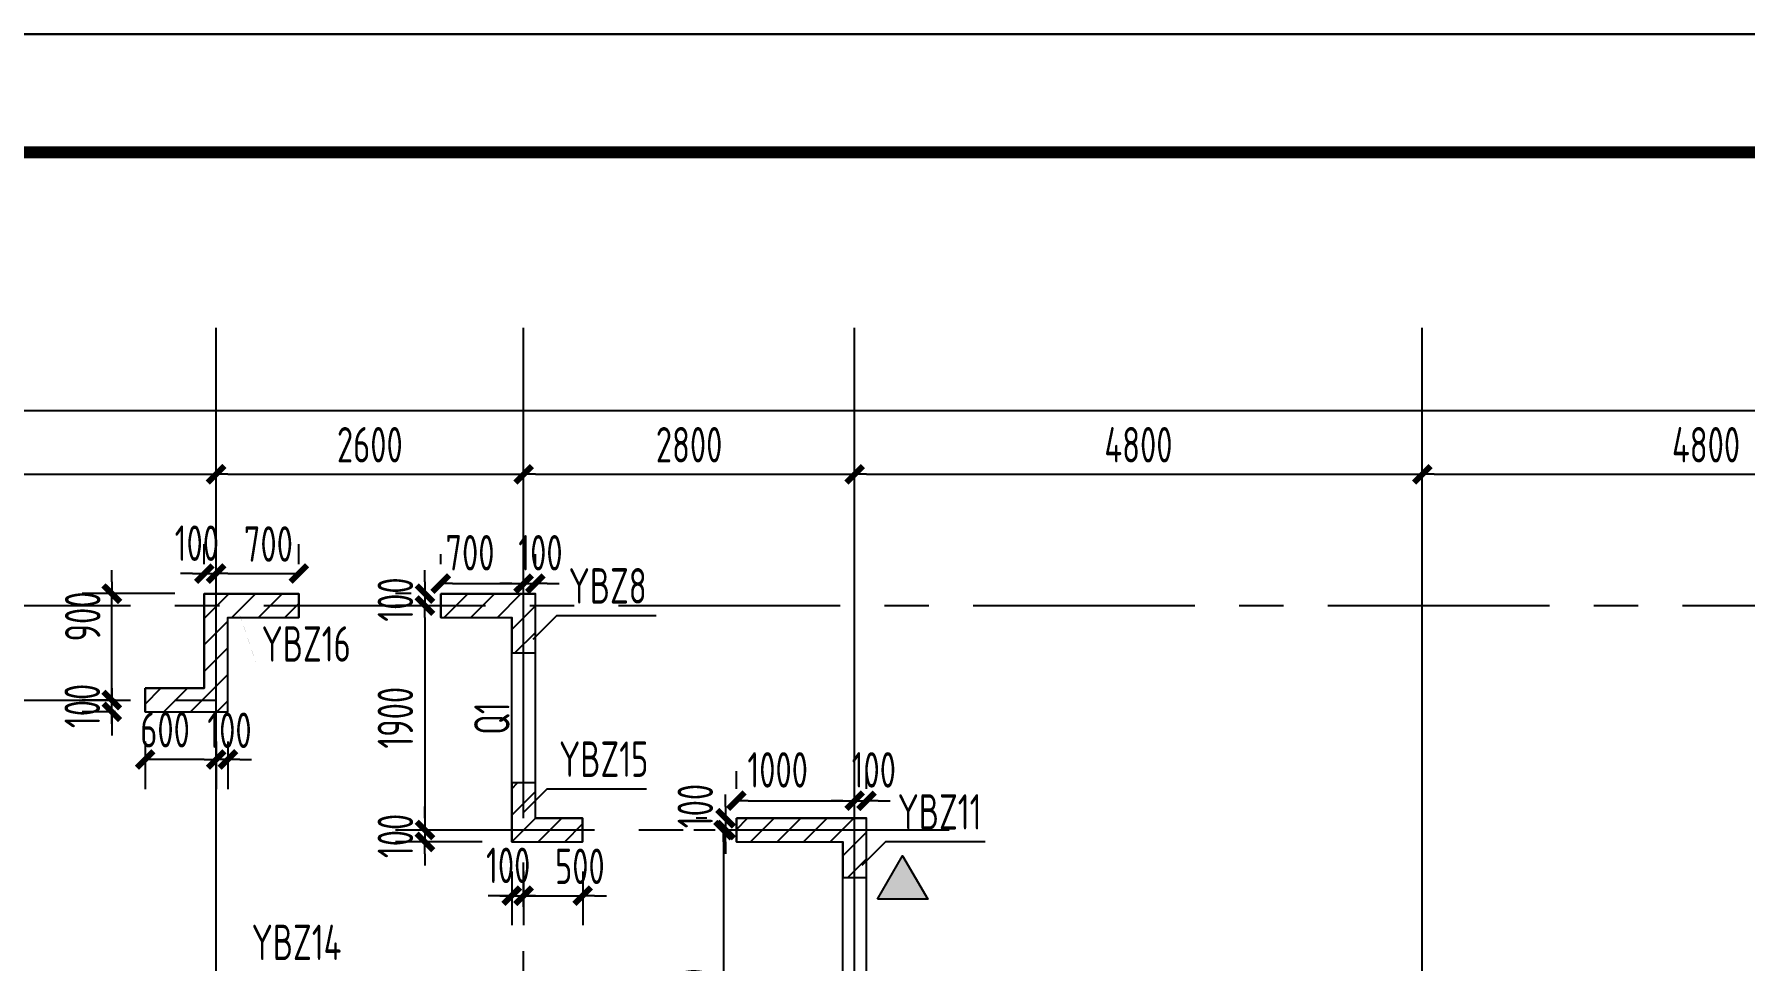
# Model space of a CAD drawing. Extents: x 580289 to 1106878, y -144605 to 78052.
# Drawn here: x 668623 to 683089, y 70212 to 78052 of the extents above; entities that cross this region are included whole.
import ezdxf

# ---------------------------------------------------------------- set-up
doc = ezdxf.new("R2010")
doc.units = 0
doc.header["$LTSCALE"] = 100
doc.linetypes.add('7', pattern=[120.000008, -60.000004, 60.000004])
doc.linetypes.add('CENTER', pattern=[2, 1.25, -0.25, 0.25, -0.25])
doc.layers.get('0').update_dxf_attribs({"linetype": 'CONTINUOUS'})
doc.layers.get('Defpoints').update_dxf_attribs({"linetype": 'CONTINUOUS'})
for name, color, linetype in [('AXIS', 3, 'CONTINUOUS'), ('b边缘构件', 240, 'CONTINUOUS'), ('b边缘构件阴影', 240, 'CONTINUOUS'), ('COLU', 7, 'CONTINUOUS'), ('DIM', 3, 'CONTINUOUS'), ('PAXIS', 253, 'CENTER'), ('TEXT', 2, 'CONTINUOUS'), ('THIN', 7, 'CONTINUOUS'), ('T图框', 7, 'CONTINUOUS'), ('图框', 254, 'CONTINUOUS'), ('墙文字', 54, '7')]:
    doc.layers.add(name, color=color, linetype=linetype)
doc.styles.get("Standard").update_dxf_attribs({"font": 'tssdeng.shx', "width": 0.7, "bigfont": 'tssdchn.shx'})
doc.styles.add('TSSD_Dimension', font='Tssdeng.shx', dxfattribs={"width": 0.7, "bigfont": 'tssdchn.shx'})
doc.dimstyles.new('TSSD_100_100$0', dxfattribs={"dimtxt": 300, "dimasz": 100, "dimexe": 250, "dimexo": 250, "dimgap": 100, "dimtad": 1, "dimdec": 0, "dimzin": 0, "dimdsep": 46, "dimtxsty": 'TSSD_Dimension', "dimblk": '_TSDBK', "dimblk1": '_TSDBK', "dimblk2": '_TSDBK', "dimsah": 1, "dimcen": 0, "dimclrt": 7, "dimadec": 0, "dimazin": 0, "dimtfac": 1, "dimtdec": 0, "dimtix": 1, "dimtmove": 2, "dimatfit": 3, "dimldrblk": '_TSDBK', "dimfxl": 1, "dimtolj": 1, "dimtzin": 0, "dimarcsym": 0})
pattern_1 = [(45, (250053.2, 141627.07), (-112.2532, 112.2532), [])]

# ---------------------------------------------------------------- blocks, each defined once
blk = doc.blocks.new('_TSDBK')
blk.add_line((-1, 0), (0, 0))
at = {"const_width": 0.5}
blk.add_lwpolyline([(-0.7, -0.7), (0.7, 0.7)], dxfattribs=at)
blk = doc.blocks.new('*D55')
at = {"layer": 'Defpoints', "color": 0}
for p in [(670161, 72318), (670261, 72318), (670161, 71915)]:
    blk.add_point(p, dxfattribs=at)
at = {"layer": 'DIM', "color": 0, "lineweight": -2}
for p, q in [((670161, 72068), (670161, 71665)), ((670261, 72068), (670261, 71665)), ((670061, 71915), (669961, 71915)), ((670261, 71915), (670161, 71915)), ((670361, 71915), (670461, 71915))]:
    blk.add_line(p, q, dxfattribs=at)
at = {"layer": 'DIM', "color": 0, "lineweight": -2, "xscale": 100, "yscale": 100, "zscale": 100}
blk.add_blockref('_TSDBK', (670161, 71915), dxfattribs=at)
at = {"layer": 'DIM', "color": 0, "lineweight": -2, "xscale": 100, "yscale": 100, "zscale": 100, "rotation": 180}
blk.add_blockref('_TSDBK', (670261, 71915), dxfattribs=at)
at = {"layer": 'DIM', "color": 7, "insert": (670274, 72162), "char_height": 300, "attachment_point": 5, "style": 'TSSD_Dimension'}
blk.add_mtext('\\A1;100', dxfattribs=at)
blk = doc.blocks.new('*D56')
at = {"layer": 'Defpoints', "color": 0}
for p in [(669561, 72318), (670161, 72318), (669561, 71915)]:
    blk.add_point(p, dxfattribs=at)
at = {"layer": 'DIM', "color": 0, "lineweight": -2}
for p, q in [((669561, 72068), (669561, 71665)), ((670161, 72068), (670161, 71665)), ((670061, 71915), (669661, 71915))]:
    blk.add_line(p, q, dxfattribs=at)
at = {"layer": 'DIM', "color": 0, "lineweight": -2, "xscale": 100, "yscale": 100, "zscale": 100, "rotation": 180}
blk.add_blockref('_TSDBK', (669561, 71915), dxfattribs=at)
at = {"layer": 'DIM', "color": 0, "lineweight": -2, "xscale": 100, "yscale": 100, "zscale": 100}
blk.add_blockref('_TSDBK', (670161, 71915), dxfattribs=at)
at = {"layer": 'DIM', "color": 7, "insert": (669729, 72167), "char_height": 300, "attachment_point": 5, "style": 'TSSD_Dimension'}
blk.add_mtext('\\A1;600', dxfattribs=at)
blk = doc.blocks.new('*D57')
at = {"layer": 'Defpoints', "color": 0}
for p in [(669279, 72418), (669561, 72418), (669561, 72318)]:
    blk.add_point(p, dxfattribs=at)
at = {"layer": 'DIM', "color": 0, "lineweight": -2}
for p, q in [((669279, 72518), (669279, 72618)), ((669311, 72418), (669029, 72418)), ((669279, 72318), (669279, 72418)), ((669311, 72318), (669029, 72318)), ((669279, 72218), (669279, 72118))]:
    blk.add_line(p, q, dxfattribs=at)
at = {"layer": 'DIM', "color": 0, "lineweight": -2, "xscale": 100, "yscale": 100, "zscale": 100}
for p, rotation in [((669279, 72418), 270), ((669279, 72318), 90)]:
    blk.add_blockref('_TSDBK', p, dxfattribs=dict(at, rotation=rotation))
at = {"layer": 'DIM', "color": 7, "insert": (669029, 72368), "char_height": 300, "attachment_point": 5, "rotation": 90, "style": 'TSSD_Dimension'}
blk.add_mtext('\\A1;100', dxfattribs=at)
blk = doc.blocks.new('*D58')
at = {"layer": 'Defpoints', "color": 0}
for p in [(669279, 73318), (670061, 73318), (669561, 72418)]:
    blk.add_point(p, dxfattribs=at)
at = {"layer": 'DIM', "color": 0, "lineweight": -2}
for p, q in [((669279, 73418), (669279, 73518)), ((669811, 73318), (669029, 73318)), ((669279, 72418), (669279, 73318)), ((669311, 72418), (669029, 72418)), ((669279, 72318), (669279, 72218))]:
    blk.add_line(p, q, dxfattribs=at)
at = {"layer": 'DIM', "color": 0, "lineweight": -2, "xscale": 100, "yscale": 100, "zscale": 100}
for p, rotation in [((669279, 73318), 270), ((669279, 72418), 90)]:
    blk.add_blockref('_TSDBK', p, dxfattribs=dict(at, rotation=rotation))
at = {"layer": 'DIM', "color": 7, "insert": (669033, 73125), "char_height": 300, "attachment_point": 5, "rotation": 90, "style": 'TSSD_Dimension'}
blk.add_mtext('\\A1;900', dxfattribs=at)
blk = doc.blocks.new('*D59')
at = {"layer": 'Defpoints', "color": 0}
for p in [(670161, 73488), (670061, 73318), (670161, 73318)]:
    blk.add_point(p, dxfattribs=at)
at = {"layer": 'DIM', "color": 0, "lineweight": -2}
for p, q in [((670061, 73568), (670061, 73738)), ((670161, 73568), (670161, 73738)), ((669961, 73488), (669861, 73488)), ((670061, 73488), (670161, 73488)), ((670261, 73488), (670361, 73488))]:
    blk.add_line(p, q, dxfattribs=at)
at = {"layer": 'DIM', "color": 0, "lineweight": -2, "xscale": 100, "yscale": 100, "zscale": 100}
blk.add_blockref('_TSDBK', (670061, 73488), dxfattribs=at)
at = {"layer": 'DIM', "color": 0, "lineweight": -2, "xscale": 100, "yscale": 100, "zscale": 100, "rotation": 180}
blk.add_blockref('_TSDBK', (670161, 73488), dxfattribs=at)
at = {"layer": 'DIM', "color": 7, "insert": (669998, 73745), "char_height": 300, "attachment_point": 5, "style": 'TSSD_Dimension'}
blk.add_mtext('\\A1;100', dxfattribs=at)
blk = doc.blocks.new('*D60')
at = {"layer": 'Defpoints', "color": 0}
for p in [(670861, 73488), (670161, 73318), (670861, 73318)]:
    blk.add_point(p, dxfattribs=at)
at = {"layer": 'DIM', "color": 0, "lineweight": -2}
for p, q in [((670161, 73568), (670161, 73738)), ((670861, 73568), (670861, 73738)), ((670261, 73488), (670761, 73488))]:
    blk.add_line(p, q, dxfattribs=at)
at = {"layer": 'DIM', "color": 0, "lineweight": -2, "xscale": 100, "yscale": 100, "zscale": 100, "rotation": 180}
blk.add_blockref('_TSDBK', (670161, 73488), dxfattribs=at)
at = {"layer": 'DIM', "color": 0, "lineweight": -2, "xscale": 100, "yscale": 100, "zscale": 100}
blk.add_blockref('_TSDBK', (670861, 73488), dxfattribs=at)
at = {"layer": 'DIM', "color": 7, "insert": (670603, 73738), "char_height": 300, "attachment_point": 5, "style": 'TSSD_Dimension'}
blk.add_mtext('\\A1;700', dxfattribs=at)
blk = doc.blocks.new('*D61')
at = {"layer": 'Defpoints', "color": 0}
for p in [(672661, 71218), (672761, 71218), (672761, 70762)]:
    blk.add_point(p, dxfattribs=at)
at = {"layer": 'DIM', "color": 0, "lineweight": -2}
for p, q in [((672661, 70968), (672661, 70512)), ((672761, 70968), (672761, 70512)), ((672561, 70762), (672461, 70762)), ((672661, 70762), (672761, 70762)), ((672861, 70762), (672961, 70762))]:
    blk.add_line(p, q, dxfattribs=at)
at = {"layer": 'DIM', "color": 0, "lineweight": -2, "xscale": 100, "yscale": 100, "zscale": 100}
blk.add_blockref('_TSDBK', (672661, 70762), dxfattribs=at)
at = {"layer": 'DIM', "color": 0, "lineweight": -2, "xscale": 100, "yscale": 100, "zscale": 100, "rotation": 180}
blk.add_blockref('_TSDBK', (672761, 70762), dxfattribs=at)
at = {"layer": 'DIM', "color": 7, "insert": (672631, 71019), "char_height": 300, "attachment_point": 5, "style": 'TSSD_Dimension'}
blk.add_mtext('\\A1;100', dxfattribs=at)
blk = doc.blocks.new('*D62')
at = {"layer": 'Defpoints', "color": 0}
for p in [(672761, 71218), (673261, 71218), (673261, 70762)]:
    blk.add_point(p, dxfattribs=at)
at = {"layer": 'DIM', "color": 0, "lineweight": -2}
for p, q in [((672761, 70968), (672761, 70512)), ((673261, 70968), (673261, 70512)), ((672661, 70762), (672561, 70762)), ((672761, 70762), (673261, 70762)), ((673361, 70762), (673461, 70762))]:
    blk.add_line(p, q, dxfattribs=at)
at = {"layer": 'DIM', "color": 0, "lineweight": -2, "xscale": 100, "yscale": 100, "zscale": 100}
blk.add_blockref('_TSDBK', (672761, 70762), dxfattribs=at)
at = {"layer": 'DIM', "color": 0, "lineweight": -2, "xscale": 100, "yscale": 100, "zscale": 100, "rotation": 180}
blk.add_blockref('_TSDBK', (673261, 70762), dxfattribs=at)
at = {"layer": 'DIM', "color": 7, "insert": (673237, 71011), "char_height": 300, "attachment_point": 5, "style": 'TSSD_Dimension'}
blk.add_mtext('\\A1;500', dxfattribs=at)
blk = doc.blocks.new('*D63')
at = {"layer": 'Defpoints', "color": 0}
for p in [(672761, 73403), (672061, 73318), (672761, 73318)]:
    blk.add_point(p, dxfattribs=at)
at = {"layer": 'DIM', "color": 0, "lineweight": -2}
for p, q in [((672061, 73568), (672061, 73653)), ((672761, 73568), (672761, 73653)), ((672161, 73403), (672661, 73403))]:
    blk.add_line(p, q, dxfattribs=at)
at = {"layer": 'DIM', "color": 0, "lineweight": -2, "xscale": 100, "yscale": 100, "zscale": 100, "rotation": 180}
blk.add_blockref('_TSDBK', (672061, 73403), dxfattribs=at)
at = {"layer": 'DIM', "color": 0, "lineweight": -2, "xscale": 100, "yscale": 100, "zscale": 100}
blk.add_blockref('_TSDBK', (672761, 73403), dxfattribs=at)
at = {"layer": 'DIM', "color": 7, "insert": (672308, 73664), "char_height": 300, "attachment_point": 5, "style": 'TSSD_Dimension'}
blk.add_mtext('\\A1;700', dxfattribs=at)
blk = doc.blocks.new('*D64')
at = {"layer": 'Defpoints', "color": 0}
for p in [(672861, 73403), (672761, 73318), (672861, 73318)]:
    blk.add_point(p, dxfattribs=at)
at = {"layer": 'DIM', "color": 0, "lineweight": -2}
for p, q in [((672761, 73568), (672761, 73653)), ((672861, 73568), (672861, 73653)), ((672661, 73403), (672561, 73403)), ((672761, 73403), (672861, 73403)), ((672961, 73403), (673061, 73403))]:
    blk.add_line(p, q, dxfattribs=at)
at = {"layer": 'DIM', "color": 0, "lineweight": -2, "xscale": 100, "yscale": 100, "zscale": 100}
blk.add_blockref('_TSDBK', (672761, 73403), dxfattribs=at)
at = {"layer": 'DIM', "color": 0, "lineweight": -2, "xscale": 100, "yscale": 100, "zscale": 100, "rotation": 180}
blk.add_blockref('_TSDBK', (672861, 73403), dxfattribs=at)
at = {"layer": 'DIM', "color": 7, "insert": (672904, 73664), "char_height": 300, "attachment_point": 5, "style": 'TSSD_Dimension'}
blk.add_mtext('\\A1;100', dxfattribs=at)
blk = doc.blocks.new('*D65')
at = {"layer": 'Defpoints', "color": 0}
for p in [(675561, 71566), (674561, 71418), (675561, 71418)]:
    blk.add_point(p, dxfattribs=at)
at = {"layer": 'DIM', "color": 0, "lineweight": -2}
for p, q in [((674561, 71668), (674561, 71816)), ((675561, 71668), (675561, 71816)), ((674661, 71566), (675461, 71566))]:
    blk.add_line(p, q, dxfattribs=at)
at = {"layer": 'DIM', "color": 0, "lineweight": -2, "xscale": 100, "yscale": 100, "zscale": 100, "rotation": 180}
blk.add_blockref('_TSDBK', (674561, 71566), dxfattribs=at)
at = {"layer": 'DIM', "color": 0, "lineweight": -2, "xscale": 100, "yscale": 100, "zscale": 100}
blk.add_blockref('_TSDBK', (675561, 71566), dxfattribs=at)
at = {"layer": 'DIM', "color": 7, "insert": (674910, 71827), "char_height": 300, "attachment_point": 5, "style": 'TSSD_Dimension'}
blk.add_mtext('\\A1;1000', dxfattribs=at)
blk = doc.blocks.new('*D66')
at = {"layer": 'Defpoints', "color": 0}
for p in [(675661, 71566), (675561, 71418), (675661, 71418)]:
    blk.add_point(p, dxfattribs=at)
at = {"layer": 'DIM', "color": 0, "lineweight": -2}
for p, q in [((675561, 71668), (675561, 71816)), ((675661, 71668), (675661, 71816)), ((675461, 71566), (675361, 71566)), ((675561, 71566), (675661, 71566)), ((675761, 71566), (675861, 71566))]:
    blk.add_line(p, q, dxfattribs=at)
at = {"layer": 'DIM', "color": 0, "lineweight": -2, "xscale": 100, "yscale": 100, "zscale": 100}
blk.add_blockref('_TSDBK', (675561, 71566), dxfattribs=at)
at = {"layer": 'DIM', "color": 0, "lineweight": -2, "xscale": 100, "yscale": 100, "zscale": 100, "rotation": 180}
blk.add_blockref('_TSDBK', (675661, 71566), dxfattribs=at)
at = {"layer": 'DIM', "color": 7, "insert": (675723, 71827), "char_height": 300, "attachment_point": 5, "style": 'TSSD_Dimension'}
blk.add_mtext('\\A1;100', dxfattribs=at)
blk = doc.blocks.new('*D67')
at = {"layer": 'Defpoints', "color": 0}
for p in [(674470, 71318), (674561, 71418), (674561, 71318)]:
    blk.add_point(p, dxfattribs=at)
at = {"layer": 'DIM', "color": 0, "lineweight": -2}
for p, q in [((674470, 71518), (674470, 71618)), ((674311, 71418), (674220, 71418)), ((674311, 71318), (674220, 71318)), ((674470, 71418), (674470, 71318)), ((674470, 71218), (674470, 71118))]:
    blk.add_line(p, q, dxfattribs=at)
at = {"layer": 'DIM', "color": 0, "lineweight": -2, "xscale": 100, "yscale": 100, "zscale": 100}
for p, rotation in [((674470, 71418), 270), ((674470, 71318), 90)]:
    blk.add_blockref('_TSDBK', p, dxfattribs=dict(at, rotation=rotation))
at = {"layer": 'DIM', "color": 7, "insert": (674213, 71521), "char_height": 300, "attachment_point": 5, "rotation": 90, "style": 'TSSD_Dimension'}
blk.add_mtext('\\A1;100', dxfattribs=at)
blk = doc.blocks.new('*D91')
at = {"layer": 'Defpoints', "color": 0}
for p in [(671927, 73217), (672061, 73318), (672061, 73217)]:
    blk.add_point(p, dxfattribs=at)
at = {"layer": 'DIM', "color": 0, "lineweight": -2}
for p, q in [((671927, 73418), (671927, 73518)), ((671811, 73318), (671677, 73318)), ((671811, 73217), (671677, 73217)), ((671927, 73318), (671927, 73217)), ((671927, 73117), (671927, 73017))]:
    blk.add_line(p, q, dxfattribs=at)
at = {"layer": 'DIM', "color": 0, "lineweight": -2, "xscale": 100, "yscale": 100, "zscale": 100}
for p, rotation in [((671927, 73318), 270), ((671927, 73217), 90)]:
    blk.add_blockref('_TSDBK', p, dxfattribs=dict(at, rotation=rotation))
at = {"layer": 'DIM', "color": 7, "insert": (671677, 73268), "char_height": 300, "attachment_point": 5, "rotation": 90, "style": 'TSSD_Dimension'}
blk.add_mtext('\\A1;100', dxfattribs=at)
blk = doc.blocks.new('*D92')
at = {"layer": 'Defpoints', "color": 0}
for p in [(672061, 73217), (671927, 71318), (672262, 71318)]:
    blk.add_point(p, dxfattribs=at)
at = {"layer": 'DIM', "color": 0, "lineweight": -2}
for p, q in [((671811, 73217), (671677, 73217)), ((671927, 73117), (671927, 71418)), ((672012, 71318), (671677, 71318))]:
    blk.add_line(p, q, dxfattribs=at)
at = {"layer": 'DIM', "color": 0, "lineweight": -2, "xscale": 100, "yscale": 100, "zscale": 100}
for p, rotation in [((671927, 73217), 90), ((671927, 71318), 270)]:
    blk.add_blockref('_TSDBK', p, dxfattribs=dict(at, rotation=rotation))
at = {"layer": 'DIM', "color": 7, "insert": (671677, 72268), "char_height": 300, "attachment_point": 5, "rotation": 90, "style": 'TSSD_Dimension'}
blk.add_mtext('\\A1;1900', dxfattribs=at)
blk = doc.blocks.new('*D93')
at = {"layer": 'Defpoints', "color": 0}
for p in [(672661, 71318), (671927, 71218), (672661, 71218)]:
    blk.add_point(p, dxfattribs=at)
at = {"layer": 'DIM', "color": 0, "lineweight": -2}
for p, q in [((671927, 71418), (671927, 71518)), ((672411, 71318), (671677, 71318)), ((671927, 71318), (671927, 71218)), ((672411, 71218), (671677, 71218)), ((671927, 71118), (671927, 71018))]:
    blk.add_line(p, q, dxfattribs=at)
at = {"layer": 'DIM', "color": 0, "lineweight": -2, "xscale": 100, "yscale": 100, "zscale": 100}
for p, rotation in [((671927, 71318), 270), ((671927, 71218), 90)]:
    blk.add_blockref('_TSDBK', p, dxfattribs=dict(at, rotation=rotation))
at = {"layer": 'DIM', "color": 7, "insert": (671677, 71268), "char_height": 300, "attachment_point": 5, "rotation": 90, "style": 'TSSD_Dimension'}
blk.add_mtext('\\A1;100', dxfattribs=at)
blk = doc.blocks.new('*D183')
at = {"layer": 'Defpoints', "color": 0}
for p in [(674630, 71318), (674452, 68419), (674705, 68419)]:
    blk.add_point(p, dxfattribs=at)
at = {"layer": 'DIM', "color": 0, "lineweight": -2}
for p, q in [((674380, 71318), (674202, 71318)), ((674452, 71218), (674452, 68519)), ((674455, 68419), (674202, 68419))]:
    blk.add_line(p, q, dxfattribs=at)
at = {"layer": 'DIM', "color": 0, "lineweight": -2, "xscale": 100, "yscale": 100, "zscale": 100}
for p, rotation in [((674452, 71318), 90), ((674452, 68419), 270)]:
    blk.add_blockref('_TSDBK', p, dxfattribs=dict(at, rotation=rotation))
at = {"layer": 'DIM', "color": 7, "insert": (674202, 69868), "char_height": 300, "attachment_point": 5, "rotation": 90, "style": 'TSSD_Dimension'}
blk.add_mtext('\\A1;2900', dxfattribs=at)
blk = doc.blocks.new('*D293')
at = {"layer": 'Defpoints', "color": 0}
for p in [(670161, 72318), (670261, 72318), (670161, 71915)]:
    blk.add_point(p, dxfattribs=at)
at = {"layer": 'DIM', "color": 0, "lineweight": -2}
for p, q in [((670161, 72068), (670161, 71665)), ((670261, 72068), (670261, 71665)), ((670061, 71915), (669961, 71915)), ((670261, 71915), (670161, 71915)), ((670361, 71915), (670461, 71915))]:
    blk.add_line(p, q, dxfattribs=at)
at = {"layer": 'DIM', "color": 0, "lineweight": -2, "xscale": 100, "yscale": 100, "zscale": 100}
blk.add_blockref('_TSDBK', (670161, 71915), dxfattribs=at)
at = {"layer": 'DIM', "color": 0, "lineweight": -2, "xscale": 100, "yscale": 100, "zscale": 100, "rotation": 180}
blk.add_blockref('_TSDBK', (670261, 71915), dxfattribs=at)
at = {"layer": 'DIM', "color": 7, "insert": (670274, 72162), "char_height": 300, "attachment_point": 5, "style": 'TSSD_Dimension'}
blk.add_mtext('\\A1;100', dxfattribs=at)
blk = doc.blocks.new('*D294')
at = {"layer": 'Defpoints', "color": 0}
for p in [(669561, 72318), (670161, 72318), (669561, 71915)]:
    blk.add_point(p, dxfattribs=at)
at = {"layer": 'DIM', "color": 0, "lineweight": -2}
for p, q in [((669561, 72068), (669561, 71665)), ((670161, 72068), (670161, 71665)), ((670061, 71915), (669661, 71915))]:
    blk.add_line(p, q, dxfattribs=at)
at = {"layer": 'DIM', "color": 0, "lineweight": -2, "xscale": 100, "yscale": 100, "zscale": 100, "rotation": 180}
blk.add_blockref('_TSDBK', (669561, 71915), dxfattribs=at)
at = {"layer": 'DIM', "color": 0, "lineweight": -2, "xscale": 100, "yscale": 100, "zscale": 100}
blk.add_blockref('_TSDBK', (670161, 71915), dxfattribs=at)
at = {"layer": 'DIM', "color": 7, "insert": (669729, 72167), "char_height": 300, "attachment_point": 5, "style": 'TSSD_Dimension'}
blk.add_mtext('\\A1;600', dxfattribs=at)
blk = doc.blocks.new('*D295')
at = {"layer": 'Defpoints', "color": 0}
for p in [(669279, 72418), (669561, 72418), (669561, 72318)]:
    blk.add_point(p, dxfattribs=at)
at = {"layer": 'DIM', "color": 0, "lineweight": -2}
for p, q in [((669279, 72518), (669279, 72618)), ((669311, 72418), (669029, 72418)), ((669279, 72318), (669279, 72418)), ((669311, 72318), (669029, 72318)), ((669279, 72218), (669279, 72118))]:
    blk.add_line(p, q, dxfattribs=at)
at = {"layer": 'DIM', "color": 0, "lineweight": -2, "xscale": 100, "yscale": 100, "zscale": 100}
for p, rotation in [((669279, 72418), 270), ((669279, 72318), 90)]:
    blk.add_blockref('_TSDBK', p, dxfattribs=dict(at, rotation=rotation))
at = {"layer": 'DIM', "color": 7, "insert": (669029, 72368), "char_height": 300, "attachment_point": 5, "rotation": 90, "style": 'TSSD_Dimension'}
blk.add_mtext('\\A1;100', dxfattribs=at)
blk = doc.blocks.new('*D296')
at = {"layer": 'Defpoints', "color": 0}
for p in [(669279, 73318), (670061, 73318), (669561, 72418)]:
    blk.add_point(p, dxfattribs=at)
at = {"layer": 'DIM', "color": 0, "lineweight": -2}
for p, q in [((669279, 73418), (669279, 73518)), ((669811, 73318), (669029, 73318)), ((669279, 72418), (669279, 73318)), ((669311, 72418), (669029, 72418)), ((669279, 72318), (669279, 72218))]:
    blk.add_line(p, q, dxfattribs=at)
at = {"layer": 'DIM', "color": 0, "lineweight": -2, "xscale": 100, "yscale": 100, "zscale": 100}
for p, rotation in [((669279, 73318), 270), ((669279, 72418), 90)]:
    blk.add_blockref('_TSDBK', p, dxfattribs=dict(at, rotation=rotation))
at = {"layer": 'DIM', "color": 7, "insert": (669033, 73125), "char_height": 300, "attachment_point": 5, "rotation": 90, "style": 'TSSD_Dimension'}
blk.add_mtext('\\A1;900', dxfattribs=at)
blk = doc.blocks.new('*D297')
at = {"layer": 'Defpoints', "color": 0}
for p in [(670161, 73488), (670061, 73318), (670161, 73318)]:
    blk.add_point(p, dxfattribs=at)
at = {"layer": 'DIM', "color": 0, "lineweight": -2}
for p, q in [((670061, 73568), (670061, 73738)), ((670161, 73568), (670161, 73738)), ((669961, 73488), (669861, 73488)), ((670061, 73488), (670161, 73488)), ((670261, 73488), (670361, 73488))]:
    blk.add_line(p, q, dxfattribs=at)
at = {"layer": 'DIM', "color": 0, "lineweight": -2, "xscale": 100, "yscale": 100, "zscale": 100}
blk.add_blockref('_TSDBK', (670061, 73488), dxfattribs=at)
at = {"layer": 'DIM', "color": 0, "lineweight": -2, "xscale": 100, "yscale": 100, "zscale": 100, "rotation": 180}
blk.add_blockref('_TSDBK', (670161, 73488), dxfattribs=at)
at = {"layer": 'DIM', "color": 7, "insert": (669998, 73745), "char_height": 300, "attachment_point": 5, "style": 'TSSD_Dimension'}
blk.add_mtext('\\A1;100', dxfattribs=at)
blk = doc.blocks.new('*D298')
at = {"layer": 'Defpoints', "color": 0}
for p in [(670861, 73488), (670161, 73318), (670861, 73318)]:
    blk.add_point(p, dxfattribs=at)
at = {"layer": 'DIM', "color": 0, "lineweight": -2}
for p, q in [((670161, 73568), (670161, 73738)), ((670861, 73568), (670861, 73738)), ((670261, 73488), (670761, 73488))]:
    blk.add_line(p, q, dxfattribs=at)
at = {"layer": 'DIM', "color": 0, "lineweight": -2, "xscale": 100, "yscale": 100, "zscale": 100, "rotation": 180}
blk.add_blockref('_TSDBK', (670161, 73488), dxfattribs=at)
at = {"layer": 'DIM', "color": 0, "lineweight": -2, "xscale": 100, "yscale": 100, "zscale": 100}
blk.add_blockref('_TSDBK', (670861, 73488), dxfattribs=at)
at = {"layer": 'DIM', "color": 7, "insert": (670603, 73738), "char_height": 300, "attachment_point": 5, "style": 'TSSD_Dimension'}
blk.add_mtext('\\A1;700', dxfattribs=at)
blk = doc.blocks.new('*D299')
at = {"layer": 'Defpoints', "color": 0}
for p in [(672661, 71218), (672761, 71218), (672761, 70762)]:
    blk.add_point(p, dxfattribs=at)
at = {"layer": 'DIM', "color": 0, "lineweight": -2}
for p, q in [((672661, 70968), (672661, 70512)), ((672761, 70968), (672761, 70512)), ((672561, 70762), (672461, 70762)), ((672661, 70762), (672761, 70762)), ((672861, 70762), (672961, 70762))]:
    blk.add_line(p, q, dxfattribs=at)
at = {"layer": 'DIM', "color": 0, "lineweight": -2, "xscale": 100, "yscale": 100, "zscale": 100}
blk.add_blockref('_TSDBK', (672661, 70762), dxfattribs=at)
at = {"layer": 'DIM', "color": 0, "lineweight": -2, "xscale": 100, "yscale": 100, "zscale": 100, "rotation": 180}
blk.add_blockref('_TSDBK', (672761, 70762), dxfattribs=at)
at = {"layer": 'DIM', "color": 7, "insert": (672631, 71019), "char_height": 300, "attachment_point": 5, "style": 'TSSD_Dimension'}
blk.add_mtext('\\A1;100', dxfattribs=at)
blk = doc.blocks.new('*D300')
at = {"layer": 'Defpoints', "color": 0}
for p in [(672761, 71218), (673261, 71218), (673261, 70762)]:
    blk.add_point(p, dxfattribs=at)
at = {"layer": 'DIM', "color": 0, "lineweight": -2}
for p, q in [((672761, 70968), (672761, 70512)), ((673261, 70968), (673261, 70512)), ((672661, 70762), (672561, 70762)), ((672761, 70762), (673261, 70762)), ((673361, 70762), (673461, 70762))]:
    blk.add_line(p, q, dxfattribs=at)
at = {"layer": 'DIM', "color": 0, "lineweight": -2, "xscale": 100, "yscale": 100, "zscale": 100}
blk.add_blockref('_TSDBK', (672761, 70762), dxfattribs=at)
at = {"layer": 'DIM', "color": 0, "lineweight": -2, "xscale": 100, "yscale": 100, "zscale": 100, "rotation": 180}
blk.add_blockref('_TSDBK', (673261, 70762), dxfattribs=at)
at = {"layer": 'DIM', "color": 7, "insert": (673237, 71011), "char_height": 300, "attachment_point": 5, "style": 'TSSD_Dimension'}
blk.add_mtext('\\A1;500', dxfattribs=at)
blk = doc.blocks.new('*D301')
at = {"layer": 'Defpoints', "color": 0}
for p in [(672761, 73403), (672061, 73318), (672761, 73318)]:
    blk.add_point(p, dxfattribs=at)
at = {"layer": 'DIM', "color": 0, "lineweight": -2}
for p, q in [((672061, 73568), (672061, 73653)), ((672761, 73568), (672761, 73653)), ((672161, 73403), (672661, 73403))]:
    blk.add_line(p, q, dxfattribs=at)
at = {"layer": 'DIM', "color": 0, "lineweight": -2, "xscale": 100, "yscale": 100, "zscale": 100, "rotation": 180}
blk.add_blockref('_TSDBK', (672061, 73403), dxfattribs=at)
at = {"layer": 'DIM', "color": 0, "lineweight": -2, "xscale": 100, "yscale": 100, "zscale": 100}
blk.add_blockref('_TSDBK', (672761, 73403), dxfattribs=at)
at = {"layer": 'DIM', "color": 7, "insert": (672308, 73664), "char_height": 300, "attachment_point": 5, "style": 'TSSD_Dimension'}
blk.add_mtext('\\A1;700', dxfattribs=at)
blk = doc.blocks.new('*D302')
at = {"layer": 'Defpoints', "color": 0}
for p in [(672861, 73403), (672761, 73318), (672861, 73318)]:
    blk.add_point(p, dxfattribs=at)
at = {"layer": 'DIM', "color": 0, "lineweight": -2}
for p, q in [((672761, 73568), (672761, 73653)), ((672861, 73568), (672861, 73653)), ((672661, 73403), (672561, 73403)), ((672761, 73403), (672861, 73403)), ((672961, 73403), (673061, 73403))]:
    blk.add_line(p, q, dxfattribs=at)
at = {"layer": 'DIM', "color": 0, "lineweight": -2, "xscale": 100, "yscale": 100, "zscale": 100}
blk.add_blockref('_TSDBK', (672761, 73403), dxfattribs=at)
at = {"layer": 'DIM', "color": 0, "lineweight": -2, "xscale": 100, "yscale": 100, "zscale": 100, "rotation": 180}
blk.add_blockref('_TSDBK', (672861, 73403), dxfattribs=at)
at = {"layer": 'DIM', "color": 7, "insert": (672904, 73664), "char_height": 300, "attachment_point": 5, "style": 'TSSD_Dimension'}
blk.add_mtext('\\A1;100', dxfattribs=at)
blk = doc.blocks.new('*D303')
at = {"layer": 'Defpoints', "color": 0}
for p in [(675561, 71566), (674561, 71418), (675561, 71418)]:
    blk.add_point(p, dxfattribs=at)
at = {"layer": 'DIM', "color": 0, "lineweight": -2}
for p, q in [((674561, 71668), (674561, 71816)), ((675561, 71668), (675561, 71816)), ((674661, 71566), (675461, 71566))]:
    blk.add_line(p, q, dxfattribs=at)
at = {"layer": 'DIM', "color": 0, "lineweight": -2, "xscale": 100, "yscale": 100, "zscale": 100, "rotation": 180}
blk.add_blockref('_TSDBK', (674561, 71566), dxfattribs=at)
at = {"layer": 'DIM', "color": 0, "lineweight": -2, "xscale": 100, "yscale": 100, "zscale": 100}
blk.add_blockref('_TSDBK', (675561, 71566), dxfattribs=at)
at = {"layer": 'DIM', "color": 7, "insert": (674910, 71827), "char_height": 300, "attachment_point": 5, "style": 'TSSD_Dimension'}
blk.add_mtext('\\A1;1000', dxfattribs=at)
blk = doc.blocks.new('*D304')
at = {"layer": 'Defpoints', "color": 0}
for p in [(675661, 71566), (675561, 71418), (675661, 71418)]:
    blk.add_point(p, dxfattribs=at)
at = {"layer": 'DIM', "color": 0, "lineweight": -2}
for p, q in [((675561, 71668), (675561, 71816)), ((675661, 71668), (675661, 71816)), ((675461, 71566), (675361, 71566)), ((675561, 71566), (675661, 71566)), ((675761, 71566), (675861, 71566))]:
    blk.add_line(p, q, dxfattribs=at)
at = {"layer": 'DIM', "color": 0, "lineweight": -2, "xscale": 100, "yscale": 100, "zscale": 100}
blk.add_blockref('_TSDBK', (675561, 71566), dxfattribs=at)
at = {"layer": 'DIM', "color": 0, "lineweight": -2, "xscale": 100, "yscale": 100, "zscale": 100, "rotation": 180}
blk.add_blockref('_TSDBK', (675661, 71566), dxfattribs=at)
at = {"layer": 'DIM', "color": 7, "insert": (675723, 71827), "char_height": 300, "attachment_point": 5, "style": 'TSSD_Dimension'}
blk.add_mtext('\\A1;100', dxfattribs=at)
blk = doc.blocks.new('*D305')
at = {"layer": 'Defpoints', "color": 0}
for p in [(674470, 71318), (674561, 71418), (674561, 71318)]:
    blk.add_point(p, dxfattribs=at)
at = {"layer": 'DIM', "color": 0, "lineweight": -2}
for p, q in [((674470, 71518), (674470, 71618)), ((674311, 71418), (674220, 71418)), ((674311, 71318), (674220, 71318)), ((674470, 71418), (674470, 71318)), ((674470, 71218), (674470, 71118))]:
    blk.add_line(p, q, dxfattribs=at)
at = {"layer": 'DIM', "color": 0, "lineweight": -2, "xscale": 100, "yscale": 100, "zscale": 100}
for p, rotation in [((674470, 71418), 270), ((674470, 71318), 90)]:
    blk.add_blockref('_TSDBK', p, dxfattribs=dict(at, rotation=rotation))
at = {"layer": 'DIM', "color": 7, "insert": (674213, 71521), "char_height": 300, "attachment_point": 5, "rotation": 90, "style": 'TSSD_Dimension'}
blk.add_mtext('\\A1;100', dxfattribs=at)
blk = doc.blocks.new('*D329')
at = {"layer": 'Defpoints', "color": 0}
for p in [(671927, 73217), (672061, 73318), (672061, 73217)]:
    blk.add_point(p, dxfattribs=at)
at = {"layer": 'DIM', "color": 0, "lineweight": -2}
for p, q in [((671927, 73418), (671927, 73518)), ((671811, 73318), (671677, 73318)), ((671811, 73217), (671677, 73217)), ((671927, 73318), (671927, 73217)), ((671927, 73117), (671927, 73017))]:
    blk.add_line(p, q, dxfattribs=at)
at = {"layer": 'DIM', "color": 0, "lineweight": -2, "xscale": 100, "yscale": 100, "zscale": 100}
for p, rotation in [((671927, 73318), 270), ((671927, 73217), 90)]:
    blk.add_blockref('_TSDBK', p, dxfattribs=dict(at, rotation=rotation))
at = {"layer": 'DIM', "color": 7, "insert": (671677, 73268), "char_height": 300, "attachment_point": 5, "rotation": 90, "style": 'TSSD_Dimension'}
blk.add_mtext('\\A1;100', dxfattribs=at)
blk = doc.blocks.new('*D330')
at = {"layer": 'Defpoints', "color": 0}
for p in [(672061, 73217), (671927, 71318), (672262, 71318)]:
    blk.add_point(p, dxfattribs=at)
at = {"layer": 'DIM', "color": 0, "lineweight": -2}
for p, q in [((671811, 73217), (671677, 73217)), ((671927, 73117), (671927, 71418)), ((672012, 71318), (671677, 71318))]:
    blk.add_line(p, q, dxfattribs=at)
at = {"layer": 'DIM', "color": 0, "lineweight": -2, "xscale": 100, "yscale": 100, "zscale": 100}
for p, rotation in [((671927, 73217), 90), ((671927, 71318), 270)]:
    blk.add_blockref('_TSDBK', p, dxfattribs=dict(at, rotation=rotation))
at = {"layer": 'DIM', "color": 7, "insert": (671677, 72268), "char_height": 300, "attachment_point": 5, "rotation": 90, "style": 'TSSD_Dimension'}
blk.add_mtext('\\A1;1900', dxfattribs=at)
blk = doc.blocks.new('*D331')
at = {"layer": 'Defpoints', "color": 0}
for p in [(672661, 71318), (671927, 71218), (672661, 71218)]:
    blk.add_point(p, dxfattribs=at)
at = {"layer": 'DIM', "color": 0, "lineweight": -2}
for p, q in [((671927, 71418), (671927, 71518)), ((672411, 71318), (671677, 71318)), ((671927, 71318), (671927, 71218)), ((672411, 71218), (671677, 71218)), ((671927, 71118), (671927, 71018))]:
    blk.add_line(p, q, dxfattribs=at)
at = {"layer": 'DIM', "color": 0, "lineweight": -2, "xscale": 100, "yscale": 100, "zscale": 100}
for p, rotation in [((671927, 71318), 270), ((671927, 71218), 90)]:
    blk.add_blockref('_TSDBK', p, dxfattribs=dict(at, rotation=rotation))
at = {"layer": 'DIM', "color": 7, "insert": (671677, 71268), "char_height": 300, "attachment_point": 5, "rotation": 90, "style": 'TSSD_Dimension'}
blk.add_mtext('\\A1;100', dxfattribs=at)
blk = doc.blocks.new('*D426')
at = {"layer": 'Defpoints', "color": 0}
for p in [(674630, 71318), (674452, 68419), (674705, 68419)]:
    blk.add_point(p, dxfattribs=at)
at = {"layer": 'DIM', "color": 0, "lineweight": -2}
for p, q in [((674380, 71318), (674202, 71318)), ((674452, 71218), (674452, 68519)), ((674455, 68419), (674202, 68419))]:
    blk.add_line(p, q, dxfattribs=at)
at = {"layer": 'DIM', "color": 0, "lineweight": -2, "xscale": 100, "yscale": 100, "zscale": 100}
for p, rotation in [((674452, 71318), 90), ((674452, 68419), 270)]:
    blk.add_blockref('_TSDBK', p, dxfattribs=dict(at, rotation=rotation))
at = {"layer": 'DIM', "color": 7, "insert": (674202, 69868), "char_height": 300, "attachment_point": 5, "rotation": 90, "style": 'TSSD_Dimension'}
blk.add_mtext('\\A1;2900', dxfattribs=at)
blk = doc.blocks.new('*D463')
at = {"layer": 'Defpoints', "color": 0}
for p in [(665961, 74328), (670161, 74328), (670161, 74328)]:
    blk.add_point(p, dxfattribs=at)
at = {"layer": 'DIM', "color": 0, "lineweight": -2}
blk.add_line((666061, 74328), (670061, 74328), dxfattribs=at)
at = {"layer": 'DIM', "color": 0, "lineweight": -2, "xscale": 100, "yscale": 100, "zscale": 100, "rotation": 180}
blk.add_blockref('_TSDBK', (665961, 74328), dxfattribs=at)
at = {"layer": 'DIM', "color": 0, "lineweight": -2, "xscale": 100, "yscale": 100, "zscale": 100}
blk.add_blockref('_TSDBK', (670161, 74328), dxfattribs=at)
at = {"layer": 'DIM', "color": 7, "insert": (668061, 74578), "char_height": 300, "attachment_point": 5, "style": 'TSSD_Dimension'}
blk.add_mtext('\\A1;4200', dxfattribs=at)
blk = doc.blocks.new('*D464')
at = {"layer": 'Defpoints', "color": 0}
for p in [(670161, 74328), (672761, 74328), (672761, 74328)]:
    blk.add_point(p, dxfattribs=at)
at = {"layer": 'DIM', "color": 0, "lineweight": -2}
blk.add_line((670261, 74328), (672661, 74328), dxfattribs=at)
at = {"layer": 'DIM', "color": 0, "lineweight": -2, "xscale": 100, "yscale": 100, "zscale": 100, "rotation": 180}
blk.add_blockref('_TSDBK', (670161, 74328), dxfattribs=at)
at = {"layer": 'DIM', "color": 0, "lineweight": -2, "xscale": 100, "yscale": 100, "zscale": 100}
blk.add_blockref('_TSDBK', (672761, 74328), dxfattribs=at)
at = {"layer": 'DIM', "color": 7, "insert": (671461, 74578), "char_height": 300, "attachment_point": 5, "style": 'TSSD_Dimension'}
blk.add_mtext('\\A1;2600', dxfattribs=at)
blk = doc.blocks.new('*D465')
at = {"layer": 'Defpoints', "color": 0}
for p in [(672761, 74328), (675561, 74328), (675561, 74328)]:
    blk.add_point(p, dxfattribs=at)
at = {"layer": 'DIM', "color": 0, "lineweight": -2}
blk.add_line((672861, 74328), (675461, 74328), dxfattribs=at)
at = {"layer": 'DIM', "color": 0, "lineweight": -2, "xscale": 100, "yscale": 100, "zscale": 100, "rotation": 180}
blk.add_blockref('_TSDBK', (672761, 74328), dxfattribs=at)
at = {"layer": 'DIM', "color": 0, "lineweight": -2, "xscale": 100, "yscale": 100, "zscale": 100}
blk.add_blockref('_TSDBK', (675561, 74328), dxfattribs=at)
at = {"layer": 'DIM', "color": 7, "insert": (674161, 74578), "char_height": 300, "attachment_point": 5, "style": 'TSSD_Dimension'}
blk.add_mtext('\\A1;2800', dxfattribs=at)
blk = doc.blocks.new('*D466')
at = {"layer": 'Defpoints', "color": 0}
for p in [(675561, 74328), (680361, 74328), (680361, 74328)]:
    blk.add_point(p, dxfattribs=at)
at = {"layer": 'DIM', "color": 0, "lineweight": -2}
for p, q in [((680361, 74578), (680361, 74578)), ((675661, 74328), (680261, 74328))]:
    blk.add_line(p, q, dxfattribs=at)
at = {"layer": 'DIM', "color": 0, "lineweight": -2, "xscale": 100, "yscale": 100, "zscale": 100, "rotation": 180}
blk.add_blockref('_TSDBK', (675561, 74328), dxfattribs=at)
at = {"layer": 'DIM', "color": 0, "lineweight": -2, "xscale": 100, "yscale": 100, "zscale": 100}
blk.add_blockref('_TSDBK', (680361, 74328), dxfattribs=at)
at = {"layer": 'DIM', "color": 7, "insert": (677961, 74578), "char_height": 300, "attachment_point": 5, "style": 'TSSD_Dimension'}
blk.add_mtext('\\A1;4800', dxfattribs=at)
blk = doc.blocks.new('*D467')
at = {"layer": 'Defpoints', "color": 0}
for p in [(680361, 74328), (685161, 74328), (685161, 74328)]:
    blk.add_point(p, dxfattribs=at)
at = {"layer": 'DIM', "color": 0, "lineweight": -2}
for p, q in [((680361, 74578), (680361, 74578)), ((685161, 74578), (685161, 74578)), ((680461, 74328), (685061, 74328))]:
    blk.add_line(p, q, dxfattribs=at)
at = {"layer": 'DIM', "color": 0, "lineweight": -2, "xscale": 100, "yscale": 100, "zscale": 100, "rotation": 180}
blk.add_blockref('_TSDBK', (680361, 74328), dxfattribs=at)
at = {"layer": 'DIM', "color": 0, "lineweight": -2, "xscale": 100, "yscale": 100, "zscale": 100}
blk.add_blockref('_TSDBK', (685161, 74328), dxfattribs=at)
at = {"layer": 'DIM', "color": 7, "insert": (682761, 74578), "char_height": 300, "attachment_point": 5, "style": 'TSSD_Dimension'}
blk.add_mtext('\\A1;4800', dxfattribs=at)
blk = doc.blocks.new('*D479')
at = {"layer": 'Defpoints', "color": 0}
for p in [(665361, 74868), (714561, 74868), (714561, 74868)]:
    blk.add_point(p, dxfattribs=at)
at = {"layer": 'DIM', "color": 0, "lineweight": -2}
for p, q in [((665461, 74868), (714461, 74868)), ((665361, 74618), (665361, 74618))]:
    blk.add_line(p, q, dxfattribs=at)
at = {"layer": 'DIM', "color": 0, "lineweight": -2, "xscale": 100, "yscale": 100, "zscale": 100, "rotation": 180}
blk.add_blockref('_TSDBK', (665361, 74868), dxfattribs=at)
at = {"layer": 'DIM', "color": 0, "lineweight": -2, "xscale": 100, "yscale": 100, "zscale": 100}
blk.add_blockref('_TSDBK', (714561, 74868), dxfattribs=at)
at = {"layer": 'DIM', "color": 7, "insert": (689961, 75118), "char_height": 300, "attachment_point": 5, "style": 'TSSD_Dimension'}
blk.add_mtext('\\A1;49200', dxfattribs=at)
blk = doc.blocks.new('A$C72C84CBD')
at = {"layer": '图框', "color": 0}
for points in [[(0, 0), (0, 59400), (84100, 59400), (84100, 0)], [(0, 0), (84100, 0), (84100, 59400), (0, 59400)]]:
    blk.add_lwpolyline(points, close=True, dxfattribs=at)
at = {"layer": '图框', "color": 0, "const_width": 100}
blk.add_lwpolyline([(2500, 1000), (83100, 1000), (83100, 58400), (2500, 58400)], close=True, dxfattribs=at)
blk = doc.blocks.new('图框')
at = {"layer": 'T图框', "color": 4}
blk.add_blockref('A$C72C84CBD', (602717, 102744), dxfattribs=at)

msp = doc.modelspace()

# ---------------------------------------------------------------- hatches: boundary and pattern name
at = {"layer": 'b边缘构件阴影'}
h = msp.add_hatch(dxfattribs=at)
h.set_pattern_fill('ANSI31', color=256, scale=50, style=0)
h.set_pattern_definition(pattern_1)
h.paths.add_polyline_path([(669560.8, 72517.7), (669560.8, 72317.7), (670260.8, 72317.7), (670260.8, 73117.7), (670860.8, 73117.7), (670860.8, 73317.7), (670060.8, 73317.7), (670060.8, 72517.7)], flags=0)
h = msp.add_hatch(dxfattribs=at)
h.set_pattern_fill('ANSI31', color=256, scale=50, style=0)
h.set_pattern_definition(pattern_1)
h.paths.add_polyline_path([(672060.8, 73317.7), (672060.8, 73117.7), (672660.8, 73117.7), (672660.8, 72817.7), (672860.8, 72817.7), (672860.8, 73317.7)], flags=0)
h = msp.add_hatch(dxfattribs=at)
h.set_pattern_fill('ANSI31', color=256, scale=50, style=0)
h.set_pattern_definition(pattern_1)
h.paths.add_polyline_path([(672660.8, 71717.7), (672660.8, 71217.7), (673260.8, 71217.7), (673260.8, 71417.7), (672860.8, 71417.7), (672860.8, 71717.7)], flags=0)
h = msp.add_hatch(dxfattribs=at)
h.set_pattern_fill('ANSI31', color=256, scale=50, style=0)
h.set_pattern_definition(pattern_1)
h.paths.add_polyline_path([(674560.8, 71417.7), (674560.8, 71217.7), (675460.8, 71217.7), (675460.8, 70917.7), (675660.8, 70917.7), (675660.8, 71417.7)], flags=0)
at = {"layer": 'TEXT'}
msp.add_hatch(color=256, dxfattribs=at).paths.add_polyline_path([(675754.8, 70731.8), (675966.9, 71099.1), (676179, 70731.8)])

# ---------------------------------------------------------------- linework, layer by layer
at = {"layer": 'AXIS'}
for p, q in [((670160.8, 71567.8), (670160.8, 75567.8)), ((672760.8, 71567.8), (672760.8, 75567.8)), ((675560.8, 71567.8), (675560.8, 75567.8)), ((680360.8, 71567.8), (680360.8, 75567.8))]:
    msp.add_line(p, q, dxfattribs=at)
at = {"layer": 'b边缘构件'}
for points in [[(669560.8, 72517.7), (669560.8, 72317.7), (670260.8, 72317.7), (670260.8, 73117.7), (670860.8, 73117.7), (670860.8, 73317.7), (670060.8, 73317.7), (670060.8, 72517.7), (669560.8, 72517.7)], [(670060.8, 73317.7), (670860.8, 73317.7)], [(670060.8, 72517.7), (670060.8, 73317.7)], [(670860.8, 73317.7), (670860.8, 73117.7)], [(672060.8, 73317.7), (672860.8, 73317.7)], [(672060.8, 73117.7), (672060.8, 73317.7)], [(672060.8, 73317.7), (672060.8, 73117.7), (672660.8, 73117.7), (672660.8, 72817.7), (672860.8, 72817.7), (672860.8, 73317.7), (672060.8, 73317.7)], [(670260.8, 73117.7), (670860.8, 73117.7)], [(670260.8, 72317.7), (670260.8, 73117.7)], [(672060.8, 73117.7), (672660.8, 73117.7)], [(669560.8, 72517.7), (670060.8, 72517.7)], [(669560.8, 72317.7), (669560.8, 72517.7)], [(669560.8, 72317.7), (670260.8, 72317.7)], [(672660.8, 71717.7), (672660.8, 71217.7), (673260.8, 71217.7), (673260.8, 71417.7), (672860.8, 71417.7), (672860.8, 71717.7), (672660.8, 71717.7)], [(672860.8, 71417.7), (673260.8, 71417.7)], [(673260.8, 71417.7), (673260.8, 71217.7)], [(674560.8, 71417.7), (675660.8, 71417.7)], [(674560.8, 71217.7), (674560.8, 71417.7)], [(674560.8, 71417.7), (674560.8, 71217.7), (675460.8, 71217.7), (675460.8, 70917.7), (675660.8, 70917.7), (675660.8, 71417.7), (674560.8, 71417.7)], [(672660.8, 71217.7), (673260.8, 71217.7)], [(674560.8, 71217.7), (675460.8, 71217.7)]]:
    msp.add_lwpolyline(points, dxfattribs=at)
at = {"layer": 'COLU'}
for points in [[(670060.8, 73317.7), (670860.8, 73317.7)], [(670060.8, 72517.7), (670060.8, 73317.7)], [(670860.8, 73317.7), (670860.8, 73117.7)], [(672060.8, 73317.7), (672860.8, 73317.7)], [(672060.8, 73117.7), (672060.8, 73317.7)], [(672860.8, 71417.7), (672860.8, 73317.7)], [(670260.8, 73117.7), (670860.8, 73117.7)], [(670260.8, 72317.7), (670260.8, 73117.7)], [(672060.8, 73117.7), (672660.8, 73117.7)], [(672660.8, 71217.7), (672660.8, 73117.7)], [(669560.8, 72517.7), (670060.8, 72517.7)], [(669560.8, 72317.7), (669560.8, 72517.7)], [(669560.8, 72317.7), (670260.8, 72317.7)], [(672860.8, 71417.7), (673260.8, 71417.7)], [(673260.8, 71417.7), (673260.8, 71217.7)], [(674560.8, 71417.7), (675660.8, 71417.7)], [(674560.8, 71217.7), (674560.8, 71417.7)], [(675660.8, 68317.7), (675660.8, 71417.7)], [(672660.8, 71217.7), (673260.8, 71217.7)], [(674560.8, 71217.7), (675460.8, 71217.7)], [(675460.8, 68517.7), (675460.8, 71217.7)]]:
    msp.add_lwpolyline(points, dxfattribs=at)
at = {"layer": 'PAXIS', "linetype": 'CENTER', "ltscale": 15}
for p, q in [((680360.8, 49127.2), (680360.8, 75567.8)), ((670160.8, 67117.7), (670160.8, 75412.2)), ((672760.8, 68417.7), (672760.8, 75412.2)), ((675560.8, 49127.2), (675560.8, 75412.2)), ((664563.2, 73217.7), (715358.4, 73217.7)), ((664563.2, 72417.7), (670160.8, 72417.7)), ((676360.8, 71317.7), (672060.8, 71317.7))]:
    msp.add_line(p, q, dxfattribs=at)
at = {"layer": 'TEXT', "elevation": -1181.6}
msp.add_lwpolyline([(675754.8, 70731.8), (675966.9, 71099.1), (676179, 70731.8)], close=True, dxfattribs=at)
at = {"layer": 'THIN', "const_width": 0.45}
msp.add_lwpolyline([(670354.5, 73156), (670498.5, 72735.8), (671299.4, 72735.8)], dxfattribs=at)
at = {"layer": 'THIN'}
for points in [[(672841.6, 72934), (673041.6, 73134), (673881.6, 73134)], [(672760.8, 71467.7), (672960.8, 71667.7), (673800.8, 71667.7)], [(675624, 71021.5), (675824, 71221.5), (676664, 71221.5)]]:
    msp.add_lwpolyline(points, dxfattribs=at)

# ---------------------------------------------------------------- block references
at = {"layer": 'T图框'}
msp.add_blockref('图框', (54333, -84091.7), dxfattribs=at)

# ---------------------------------------------------------------- texts
at = {"layer": 'TEXT', "width": 0.7}
for s, p in [('YBZ8', (673141.6, 73234)), ('YBZ16', (670545, 72742.5)), ('YBZ15', (673060.8, 71767.7)), ('YBZ11', (675924, 71321.5)), ('YBZ14', (670460.8, 70217.7))]:
    msp.add_text(s, height=300, dxfattribs=at).set_placement(p)
at = {"layer": '墙文字', "color": 3, "width": 0.7}
msp.add_text('Q1', height=300, rotation=90, dxfattribs=at).set_placement((672642.9, 72123.7))

# ---------------------------------------------------------------- dimensions: what is measured, and where the dimension line sits
at = {"layer": 'DIM'}
for base, p1, p2, picture, middle in [((714560.8, 74867.6), (665360.8, 74867.6), (714560.8, 74867.6), '*D479', (689960.8, 75117.6)), ((670160.8, 74328.3), (665960.8, 74328.3), (670160.8, 74328.3), '*D463', (668060.8, 74578.3)), ((672760.8, 74328.3), (670160.8, 74328.3), (672760.8, 74328.3), '*D464', (671460.8, 74578.3)), ((675560.8, 74328.3), (672760.8, 74328.3), (675560.8, 74328.3), '*D465', (674160.8, 74578.3)), ((680360.8, 74328.3), (675560.8, 74328.3), (680360.8, 74328.3), '*D466', (677960.8, 74578.3)), ((685160.8, 74328.3), (680360.8, 74328.3), (685160.8, 74328.3), '*D467', (682760.8, 74578.3))]:
    dim = msp.add_linear_dim(base=base, p1=p1, p2=p2, dimstyle='TSSD_100_100$0', dxfattribs=at)
    dim.commit()
    dim.dimension.update_dxf_attribs({"geometry": picture, "text_midpoint": middle})
for base, p1, p2, picture, middle in [((670160.8, 73487.7), (670060.8, 73317.7), (670160.8, 73317.7), '*D59', (669997.6, 73745)), ((670160.8, 73487.7), (670060.8, 73317.7), (670160.8, 73317.7), '*D297', (669997.6, 73745)), ((670860.8, 73487.7), (670160.8, 73317.7), (670860.8, 73317.7), '*D60', (670603.1, 73737.8)), ((670860.8, 73487.7), (670160.8, 73317.7), (670860.8, 73317.7), '*D298', (670603.1, 73737.8)), ((672760.8, 73403.1), (672060.8, 73317.7), (672760.8, 73317.7), '*D63', (672307.9, 73663.6)), ((672760.8, 73403.1), (672060.8, 73317.7), (672760.8, 73317.7), '*D301', (672307.9, 73663.6)), ((672860.8, 73403.1), (672760.8, 73317.7), (672860.8, 73317.7), '*D64', (672903.9, 73663.6)), ((672860.8, 73403.1), (672760.8, 73317.7), (672860.8, 73317.7), '*D302', (672903.9, 73663.6)), ((669560.8, 71914.8), (670160.8, 72317.7), (669560.8, 72317.7), '*D56', (669729.2, 72166.8)), ((669560.8, 71914.8), (670160.8, 72317.7), (669560.8, 72317.7), '*D294', (669729.2, 72166.8)), ((670160.8, 71914.8), (670260.8, 72317.7), (670160.8, 72317.7), '*D55', (670274.3, 72162.1)), ((670160.8, 71914.8), (670260.8, 72317.7), (670160.8, 72317.7), '*D293', (670274.3, 72162.1)), ((675560.8, 71566.1), (674560.8, 71417.7), (675560.8, 71417.7), '*D65', (674910.2, 71826.7)), ((675560.8, 71566.1), (674560.8, 71417.7), (675560.8, 71417.7), '*D303', (674910.2, 71826.7)), ((675660.8, 71566.1), (675560.8, 71417.7), (675660.8, 71417.7), '*D66', (675723.2, 71826.7)), ((675660.8, 71566.1), (675560.8, 71417.7), (675660.8, 71417.7), '*D304', (675723.2, 71826.7)), ((672760.8, 70762.3), (672660.8, 71217.7), (672760.8, 71217.7), '*D61', (672630.9, 71018.9)), ((672760.8, 70762.3), (672660.8, 71217.7), (672760.8, 71217.7), '*D299', (672630.9, 71018.9)), ((673260.8, 70762.3), (672760.8, 71217.7), (673260.8, 71217.7), '*D62', (673237.1, 71011)), ((673260.8, 70762.3), (672760.8, 71217.7), (673260.8, 71217.7), '*D300', (673237.1, 71011))]:
    dim = msp.add_linear_dim(base=base, p1=p1, p2=p2, dimstyle='TSSD_100_100$0', dxfattribs=at)
    dim.commit()
    dim.dimension.update_dxf_attribs({"geometry": picture, "text_midpoint": middle, "dimtype": 160})
for base, p1, p2, picture, middle in [((669278.6, 73317.7), (669560.8, 72417.6), (670060.8, 73317.7), '*D58', (669033.4, 73125.5)), ((669278.6, 73317.7), (669560.8, 72417.6), (670060.8, 73317.7), '*D296', (669033.4, 73125.5)), ((674470.4, 71317.7), (674560.8, 71417.7), (674560.8, 71317.7), '*D67', (674213.3, 71520.7)), ((674470.4, 71317.7), (674560.8, 71417.7), (674560.8, 71317.7), '*D305', (674213.3, 71520.7))]:
    dim = msp.add_linear_dim(base=base, p1=p1, p2=p2, angle=90, dimstyle='TSSD_100_100$0', dxfattribs=at)
    dim.commit()
    dim.dimension.update_dxf_attribs({"geometry": picture, "text_midpoint": middle, "dimtype": 160})
for base, p1, p2, picture, middle in [((671926.9, 73217.5), (672060.8, 73317.7), (672060.8, 73217.5), '*D91', (671676.9, 73267.6)), ((671926.9, 73217.5), (672060.8, 73317.7), (672060.8, 73217.5), '*D329', (671676.9, 73267.6)), ((671926.9, 71317.7), (672060.8, 73217.5), (672262, 71317.7), '*D92', (671676.9, 72267.6)), ((671926.9, 71317.7), (672060.8, 73217.5), (672262, 71317.7), '*D330', (671676.9, 72267.6)), ((669278.6, 72417.6), (669560.8, 72317.7), (669560.8, 72417.6), '*D57', (669028.6, 72367.6)), ((669278.6, 72417.6), (669560.8, 72317.7), (669560.8, 72417.6), '*D295', (669028.6, 72367.6)), ((671926.9, 71217.7), (672660.8, 71317.7), (672660.8, 71217.7), '*D93', (671676.9, 71267.7)), ((671926.9, 71217.7), (672660.8, 71317.7), (672660.8, 71217.7), '*D331', (671676.9, 71267.7))]:
    dim = msp.add_linear_dim(base=base, p1=p1, p2=p2, angle=90, dimstyle='TSSD_100_100$0', dxfattribs=at)
    dim.commit()
    dim.dimension.update_dxf_attribs({"geometry": picture, "text_midpoint": middle})
for picture in ['*D183', '*D426']:
    dim = msp.add_linear_dim(base=(674451.7, 68418.7), p1=(674630.2, 71317.7), p2=(674704.7, 68418.7), angle=90, text='2900', dimstyle='TSSD_100_100$0', dxfattribs=at)
    dim.commit()
    dim.dimension.update_dxf_attribs({"geometry": picture, "text_midpoint": (674201.7, 69868.2)})

doc.saveas('drawing.dxf')
